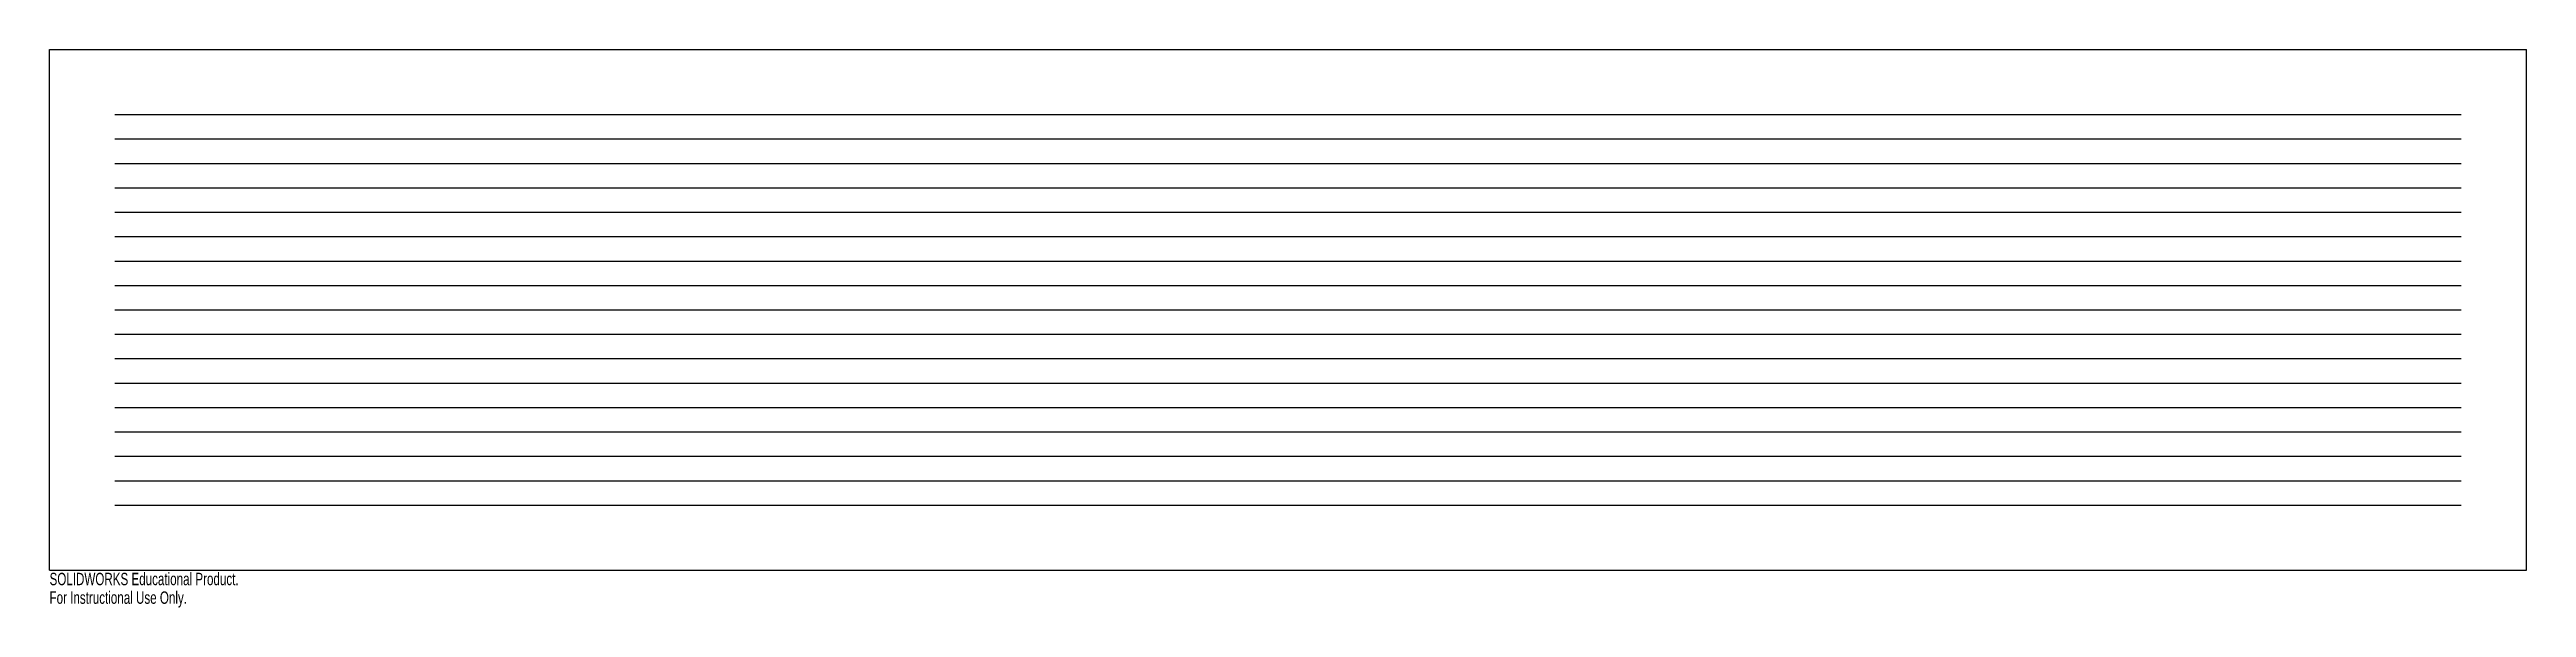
# Model space of a CAD drawing. Header units: inches. Extents: x 0 to 38, y -0.6 to 8.
import ezdxf

# ---------------------------------------------------------------- set-up
doc = ezdxf.new("R2010")
doc.units = ezdxf.units.IN
doc.header["$MEASUREMENT"] = 0
doc.styles.add('SLDTEXTSTYLE0', font='TXT', dxfattribs={"width": 0.7})

msp = doc.modelspace()

# ---------------------------------------------------------------- linework, layer by layer
at = {"color": 7, "linetype": 'Continuous'}
for p, q in [((0, 0), (0, 8)), ((0, 8), (38, 8)), ((38, 0), (38, 8)), ((1, 7), (37, 7)), ((1, 6.625), (37, 6.625)), ((1, 6.25), (37, 6.25)), ((1, 5.875), (37, 5.875)), ((1, 5.5), (37, 5.5)), ((1, 5.125), (37, 5.125)), ((1, 4.75), (37, 4.75)), ((1, 4.375), (37, 4.375)), ((1, 4), (37, 4)), ((1, 3.625), (37, 3.625)), ((1, 3.25), (37, 3.25)), ((1, 2.875), (37, 2.875)), ((1, 2.5), (37, 2.5)), ((1, 2.125), (37, 2.125)), ((1, 1.75), (37, 1.75)), ((1, 1.375), (37, 1.375)), ((1, 1), (37, 1)), ((0, 0), (38, 0))]:
    msp.add_line(p, q, dxfattribs=at)

# ---------------------------------------------------------------- texts
at = {"color": 7, "linetype": 'Continuous', "char_height": 0.1903, "attachment_point": 1, "style": 'SLDTEXTSTYLE0'}
for s, insert in [('SOLIDWORKS Educational Product.', (0, -0.04)), ('For Instructional Use Only.', (0, -0.326))]:
    msp.add_mtext(s, dxfattribs=dict(at, insert=insert))

doc.saveas('drawing.dxf')
